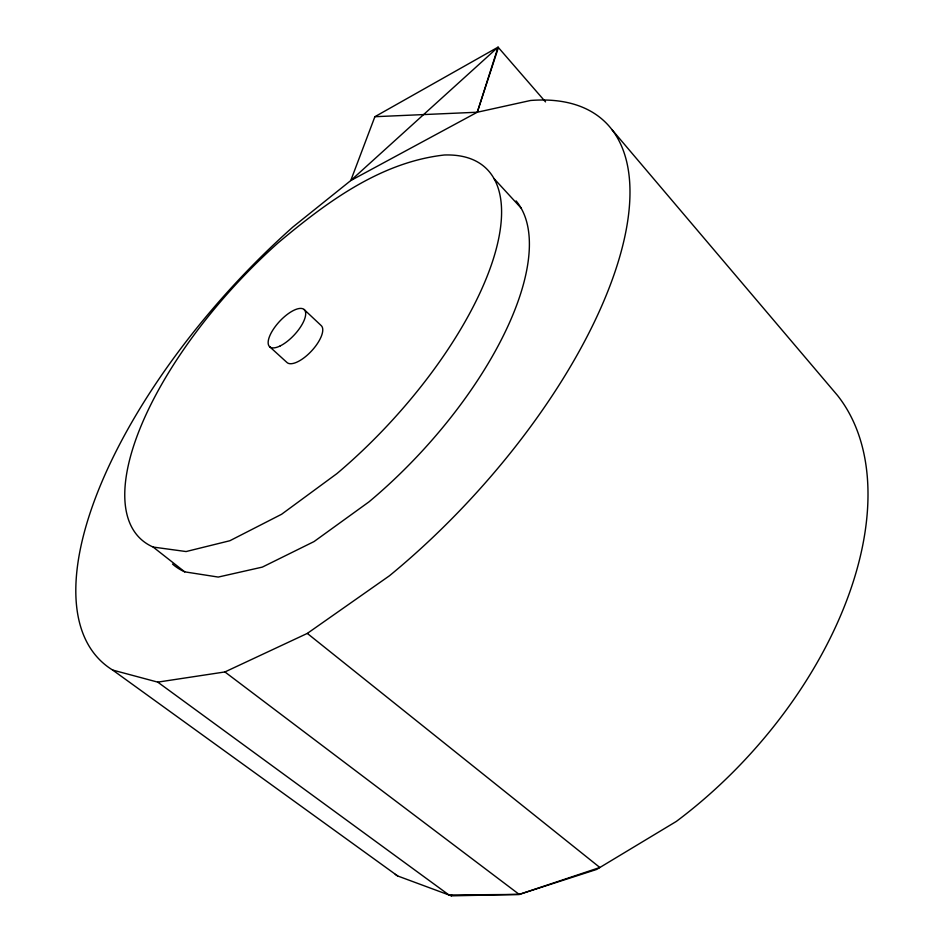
<?xml version="1.0" encoding="UTF-8"?>
<svg xmlns="http://www.w3.org/2000/svg" width="943" height="943" viewBox="0 0 943 943"><rect width="100%" height="100%" fill="white"/><g stroke="black" fill="none" stroke-linecap="round" stroke-linejoin="round"><path stroke-width="1.41" d="M612.019 129.698L837.502 395.435A327.351 197.511 -47.4 0 1 676.308 821.436L596.589 869.458L519.239 894.424L451.32 895.85L397.746 876L112.665 670.06A369.055 159.591 -47.1 0 1 292.86 227.039L350.761 180.561L477.288 112.229L498.057 47.15L545.525 101.903M374.878 116.708L498.057 47.15L350.761 180.561L374.878 116.708L477.288 112.229L498.387 47.527M451.32 895.85L451.709 894.966M112.665 670.06L157.752 682.131L224.906 671.946L307.312 633.413L389.412 575.808A369.055 159.591 -47.1 0 0 619.044 259.089A369.055 159.591 -47.1 0 0 530.579 100.477L477.288 112.229M157.752 682.131L448.998 894.99L519.239 894.424L599.854 867.489L307.312 633.413M153.143 547.058L186.077 551.549L229.88 540.728L281.603 514.265L336.899 473.622A253.349 103.565 -47.1 0 0 491.951 263.191A253.349 103.565 -47.1 0 0 444.271 155.006C380.1 162.255 326.337 202.474 278.291 242.716A253.349 103.565 -47.1 0 0 153.143 547.058L184.722 571.847L218.222 577.069L262.331 567.108L314.019 541.588L368.949 501.888A250.131 107.184 -47.1 0 0 516.092 200.906M224.906 671.946L519.239 894.424M269.592 346.67L286.872 362.407A25.166 10.208 -47.1 0 0 311.65 350.867A25.166 10.208 -47.1 0 0 321.08 325.476L304.07 309.469M494.085 178.663L521.066 208.026M397.746 876A327.351 197.511 -47.4 0 1 395.27 874.361M184.722 571.847A250.131 107.184 -47.1 0 1 172.498 564.044M280.189 345.928A25.355 9.984 -47 0 0 305.461 311.779A25.355 9.984 -47 0 0 275.12 326.749A25.355 9.984 -47 0 0 280.189 345.928"/></g></svg>
